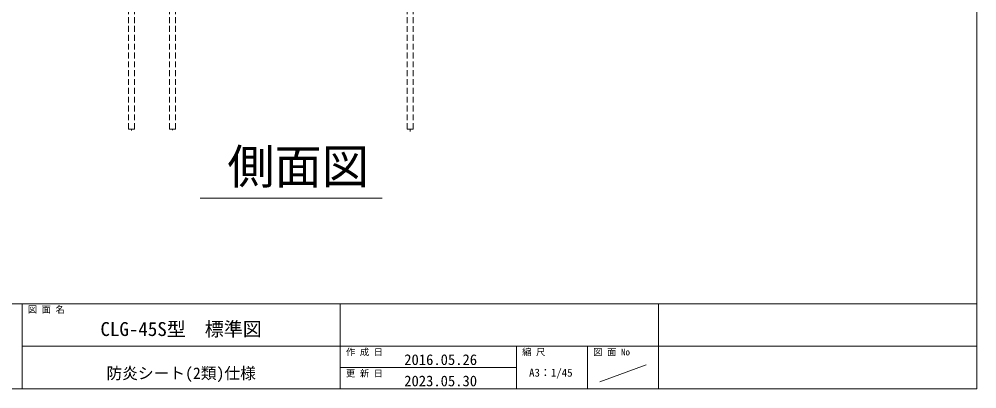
# Model space of a CAD drawing. Units: millimetres, scale not verified. Extents: x -9305 to 9305, y -6415 to 6415.
# Drawn here: x 1514 to 9305, y -6415 to -3404 of the extents above; entities that cross this region are included whole.
import ezdxf
from ezdxf.enums import TextEntityAlignment as Align

# ---------------------------------------------------------------- set-up
doc = ezdxf.new("R2010")
doc.units = ezdxf.units.MM
doc.header["$LTSCALE"] = 40
doc.linetypes.add('DASHED1', pattern=[1.8, 1.2, -0.6])
for name, color, linetype, lineweight in [('0-3_CLGS-36', 134, 'Continuous', 18), ('0-7_TEXT', 134, 'Continuous', 18), ('0-9_図面枠', 134, 'Continuous', 18), ('0-A_寸法', 134, 'Continuous', 18)]:
    doc.layers.add(name, color=color, linetype=linetype, lineweight=lineweight)
doc.styles.add('ＭＳ ゴシック', font='')
doc.styles.get('ＭＳ ゴシック').set_extended_font_data('MS Gothic')

msp = doc.modelspace()

# ---------------------------------------------------------------- linework, layer by layer
at = {"layer": '0-3_CLGS-36', "linetype": 'DASHED1'}
for p, q in [((2452.33, -4300.01), (2452.33, -3323.01)), ((2736.23, -4300.01), (2736.23, -3323.01)), ((4670.45, -4300.15), (4670.45, -3301.76)), ((4719.05, -4300.15), (4719.05, -3301.76)), ((4670.45, -4300.15), (4719.05, -4300.15))]:
    msp.add_line(p, q, dxfattribs=at)
for points in [[(2452.33, -4300.01), (2403.73, -4300.01), (2403.73, -3323.01)], [(2736.23, -4300.01), (2784.83, -4300.01), (2784.83, -3323.01)]]:
    msp.add_lwpolyline(points, dxfattribs=at)
at = {"layer": '0-7_TEXT'}
msp.add_line((2986.96, -4862.25), (4467.81, -4862.25), dxfattribs=at)
at = {"layer": '0-9_図面枠'}
for p, q in [((-9304.61, -5721.47), (9304.61, -5721.47)), ((1537.28, -5721.47), (1537.28, -6414.98)), ((4126.39, -5721.47), (4126.39, -6414.98)), ((6715.5, -5721.47), (6715.5, -6414.98)), ((1537.28, -6068.22), (9304.61, -6068.22)), ((5559.65, -6068.22), (5559.65, -6414.98)), ((6137.57, -6068.22), (6137.57, -6414.98)), ((6237.42, -6356.6), (6615.65, -6219.06)), ((5559.65, -6241.6), (4126.39, -6241.6))]:
    msp.add_line(p, q, dxfattribs=at)
msp.add_lwpolyline([(-9304.61, -6414.98), (9304.61, -6414.98), (9304.61, 6414.98), (-9304.61, 6414.98)], close=True, dxfattribs=at)
at = {"layer": '0-A_寸法', "linetype": 'DASHED1'}
for p, q in [((2428.03, -4300.01), (2428.03, -4312.14)), ((2760.53, -4300.01), (2784.83, -4300.01)), ((2760.53, -4300.01), (2760.53, -4307.9)), ((4694.75, -4300.15), (4694.75, -4318.56))]:
    msp.add_line(p, q, dxfattribs=at)

# ---------------------------------------------------------------- texts
at = {"layer": '0-7_TEXT', "style": 'ＭＳ ゴシック'}
msp.add_text('側面図', height=281.5, dxfattribs=at).set_placement((3207.38, -4829.52), align=Align.BOTTOM_LEFT)
at = {"layer": '0-9_図面枠', "style": 'ＭＳ ゴシック'}
for s, height, p in [('図 面 名', 54.23, (1583.52, -5812.08)), ('CLG-45S型\u3000標準図', 113.3, (2175.28, -6018.59)), ('作 成 日\u3000', 54.23, (4172.62, -6158.84)), ('2016.05.26', 87.12, (4646.41, -6246.68)), ('縮 尺', 54.23, (5605.88, -6158.84)), ('図 面 No', 54.23, (6183.81, -6158.84)), ('防炎シート(2類)仕様', 93.84, (2223.84, -6362.7)), ('更 新 日\u3000', 54.23, (4172.62, -6332.22)), ('2023.05.30', 87.12, (4646.41, -6420.06)), ('A3：1/45', 65.08, (5661.74, -6335.1))]:
    msp.add_text(s, height=height, dxfattribs=at).set_placement(p, align=Align.BOTTOM_LEFT)

doc.saveas('drawing.dxf')
